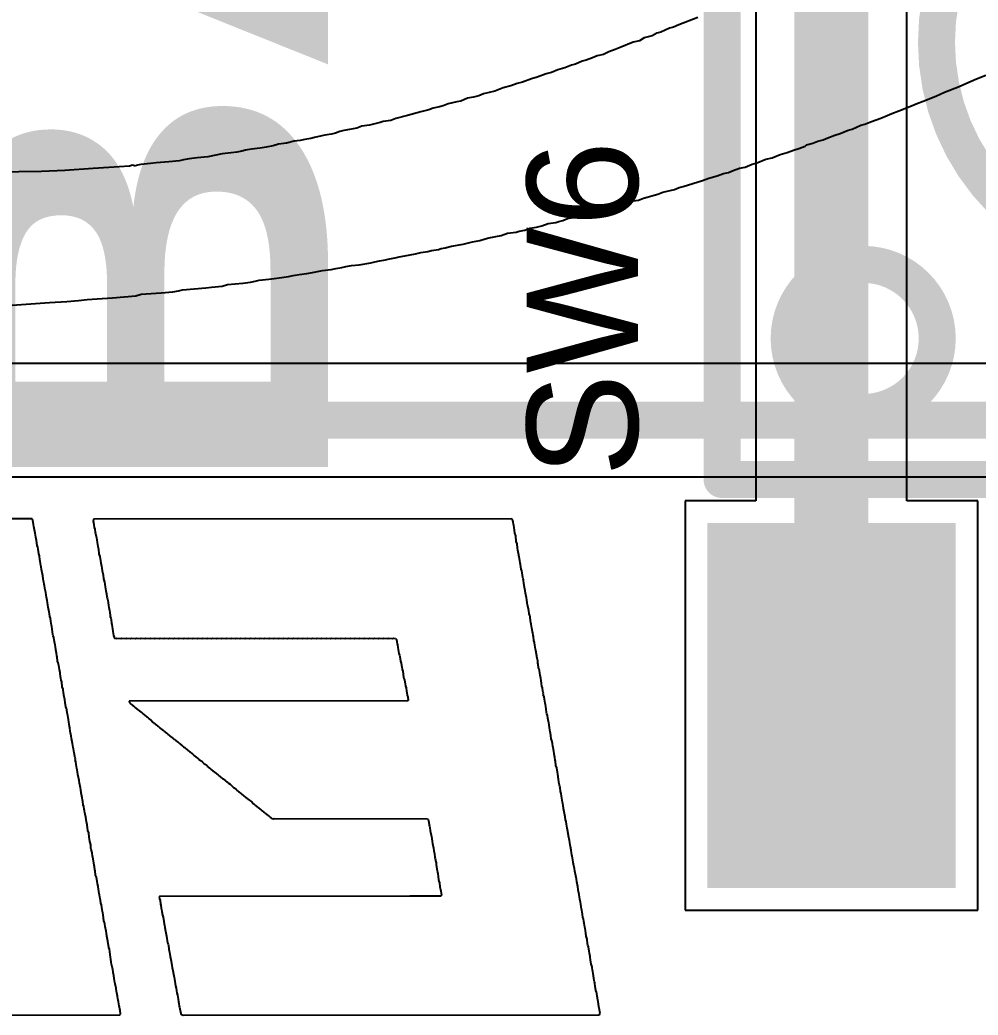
# Model space of a CAD drawing. Header units: inches. Extents: x 0 to 5359, y 0 to 5098.
# Drawn here: x 74.08 to 80.66, y 15.63 to 22.46 of the extents above; entities that cross this region are included whole.
import ezdxf

# ---------------------------------------------------------------- set-up
doc = ezdxf.new("R2010")
doc.units = ezdxf.units.IN
for name, color, linetype in [('Bottom Layer', 5, 'Continuous'), ('Bottom Overlay', 54, 'Continuous'), ('Top Layer', 1, 'Continuous'), ('Top Overlay', 2, 'Continuous'), ('Top Paste', 8, 'Continuous'), ('Top Solder', 216, 'Continuous')]:
    doc.layers.add(name, color=color, linetype=linetype)
doc.styles.add('Arial', font='', dxfattribs={"height": 0.2})
doc.styles.add('Arial Black_Bold', font='', dxfattribs={"height": 0.2})
doc.styles.get('Arial').set_extended_font_data('Arial')
doc.styles.get('Arial Black_Bold').set_extended_font_data('Arial Black', bold=True)

# ---------------------------------------------------------------- blocks, each defined once
blk = doc.blocks.new('TS_1002S_12026C_56')
at = {"layer": 'Top Layer'}
blk.add_hatch(color=1, dxfattribs=at).paths.add_polyline_path([(3.3999, -1.5001), (5.6999, -1.5001), (5.6999, -3.0001), (3.3999, -3.0001)])
at = {"layer": 'Top Paste'}
blk.add_hatch(color=8, dxfattribs=at).paths.add_polyline_path([(3.3999, -1.5001), (5.6999, -1.5001), (5.6999, -3.0001), (3.3999, -3.0001)])
at = {"layer": 'Top Solder'}
blk.add_hatch(color=216, dxfattribs=at).paths.add_polyline_path([(3.2983, -1.3985), (5.8015, -1.3985), (5.8015, -3.1017), (3.2983, -3.1017)])
at = {"layer": 'Top Overlay'}
for points in [[(3, -3.0001, 0.254, 0.254, 0), (3, 2.9999, 0.254, 0.254, 0)], [(3, -3.0001, 0.254, 0.254, 0), (-3, -3.0001, 0.254, 0.254, 0)]]:
    blk.add_lwpolyline(points, format="xyseb", dxfattribs=at)
for points in [[(1.5293, -0.0001, 0.254, 0.254, 1), (-1.5293, -0.0001, 0.254, 0.254, 1)], [(2.54, -2.0321, 0.254, 0.254, 1), (1.524, -2.0321, 0.254, 0.254, 1)], [(1.4605, -2.0321, 0.127, 0.127, 1), (1.5875, -2.0321, 0.127, 0.127, 1)], [(2.4765, -2.0321, 0.127, 0.127, 1), (2.6035, -2.0321, 0.127, 0.127, 1)], [(2.9365, -3.0001, 0.127, 0.127, 1), (3.0635, -3.0001, 0.127, 0.127, 1)], [(2.9365, -3.0001, 0.127, 0.127, 1), (3.0635, -3.0001, 0.127, 0.127, 1)]]:
    blk.add_lwpolyline(points, format="xyseb", close=True, dxfattribs=at)

msp = doc.modelspace()

# ---------------------------------------------------------------- linework, layer by layer
at = {"layer": 'Bottom Layer'}
for p, q in [((85.8803, 20.0989), (44.9174, 20.0989)), ((44.8818, 19.3219), (85.8678, 19.3219))]:
    msp.add_line(p, q, dxfattribs=at)
msp.add_lwpolyline([(44.8818, 19.7104, 0.254, 0.254, 0), (86.2628, 19.7104, 0.254, 0.254, 0)], format="xyseb", dxfattribs=at)
at = {"layer": 'Bottom Overlay'}
for p, q in [((78.7328, 22.4721), (78.6029, 22.4221)), ((78.5396, 22.3988), (78.4796, 22.3721)), ((78.5662, 22.4054), (78.5396, 22.3988)), ((78.6029, 22.4221), (78.5662, 22.4054)), ((78.3663, 22.3321), (78.333, 22.3121)), ((78.4196, 22.3454), (78.3663, 22.3321)), ((78.4529, 22.3654), (78.4196, 22.3454)), ((78.4796, 22.3721), (78.4529, 22.3654)), ((78.1997, 22.2655), (78.1664, 22.2522)), ((78.2897, 22.3021), (78.1997, 22.2655)), ((78.333, 22.3121), (78.2897, 22.3021)), ((78.0098, 22.1955), (77.9665, 22.1789)), ((78.0431, 22.2088), (78.0098, 22.1955)), ((78.0864, 22.2188), (78.0431, 22.2088)), ((78.1231, 22.2355), (78.0864, 22.2188)), ((78.1664, 22.2522), (78.1231, 22.2355)), ((77.8199, 22.1255), (77.7732, 22.1122)), ((77.8665, 22.1455), (77.8199, 22.1255)), ((77.8932, 22.1522), (77.8665, 22.1455)), ((77.9398, 22.1722), (77.8932, 22.1522)), ((77.9665, 22.1789), (77.9398, 22.1722)), ((77.5933, 22.0522), (77.53, 22.0289)), ((77.63, 22.0622), (77.5933, 22.0522)), ((77.6933, 22.0856), (77.63, 22.0622)), ((77.7299, 22.0956), (77.6933, 22.0856)), ((77.7732, 22.1122), (77.7299, 22.0956)), ((80.5719, 22.0189), (80.6452, 22.0522)), ((80.6452, 22.0522), (80.7086, 22.0756)), ((77.3968, 21.9889), (77.3401, 21.9656)), ((77.4501, 22.0023), (77.3968, 21.9889)), ((77.4934, 22.0189), (77.4501, 22.0023)), ((77.53, 22.0289), (77.4934, 22.0189)), ((80.4254, 21.959), (80.5253, 21.9989)), ((80.5253, 21.9989), (80.5719, 22.0189)), ((77.1535, 21.919), (77.1069, 21.899)), ((77.1935, 21.9256), (77.1535, 21.919)), ((77.2302, 21.9356), (77.1935, 21.9256)), ((77.2635, 21.949), (77.2302, 21.9356)), ((77.3401, 21.9656), (77.2635, 21.949)), ((80.2788, 21.899), (80.3654, 21.9323)), ((80.3654, 21.9323), (80.4254, 21.959)), ((76.917, 21.849), (76.887, 21.839)), ((76.9603, 21.859), (76.917, 21.849)), ((76.9869, 21.8657), (76.9603, 21.859)), ((77.0203, 21.879), (76.9869, 21.8657)), ((77.0802, 21.8923), (77.0203, 21.879)), ((77.1069, 21.899), (77.0802, 21.8923)), ((80.1122, 21.8324), (80.1988, 21.8657)), ((80.1988, 21.8657), (80.2321, 21.879)), ((80.2321, 21.879), (80.2788, 21.899)), ((76.6604, 21.779), (76.6271, 21.7657)), ((76.7404, 21.799), (76.6604, 21.779)), ((76.8337, 21.8257), (76.7404, 21.799)), ((76.887, 21.839), (76.8337, 21.8257)), ((79.9256, 21.7591), (79.9889, 21.7824)), ((79.9889, 21.7824), (80.0322, 21.799)), ((80.0322, 21.799), (80.0655, 21.8124)), ((80.0655, 21.8124), (80.1122, 21.8324)), ((76.3939, 21.7124), (76.3439, 21.7024)), ((76.4272, 21.7257), (76.3939, 21.7124)), ((76.4805, 21.7324), (76.4272, 21.7257)), ((76.5072, 21.7391), (76.4805, 21.7324)), ((76.5272, 21.7457), (76.5072, 21.7391)), ((76.5538, 21.7524), (76.5272, 21.7457)), ((76.5738, 21.7591), (76.5538, 21.7524)), ((76.6271, 21.7657), (76.5738, 21.7591)), ((79.7923, 21.7057), (79.8523, 21.7324)), ((79.8523, 21.7324), (79.8789, 21.7391)), ((79.8789, 21.7391), (79.9256, 21.7591)), ((76.0774, 21.6424), (76.0374, 21.6358)), ((76.104, 21.6491), (76.0774, 21.6424)), ((76.154, 21.6591), (76.104, 21.6491)), ((76.174, 21.6658), (76.154, 21.6591)), ((76.2206, 21.6724), (76.174, 21.6658)), ((76.2473, 21.6791), (76.2206, 21.6724)), ((76.2773, 21.6891), (76.2473, 21.6791)), ((76.3039, 21.6957), (76.2773, 21.6891)), ((76.3439, 21.7024), (76.3039, 21.6957)), ((79.5924, 21.6324), (79.6257, 21.6458)), ((79.6257, 21.6458), (79.6724, 21.6658)), ((79.6724, 21.6658), (79.709, 21.6758)), ((79.709, 21.6758), (79.7657, 21.6991)), ((79.7657, 21.6991), (79.7923, 21.7057)), ((75.7309, 21.5758), (75.6709, 21.5691)), ((75.7708, 21.5825), (75.7309, 21.5758)), ((75.8208, 21.5925), (75.7708, 21.5825)), ((75.8575, 21.6025), (75.8208, 21.5925)), ((75.9108, 21.6091), (75.8575, 21.6025)), ((75.9641, 21.6224), (75.9108, 21.6091)), ((76.0041, 21.6291), (75.9641, 21.6224)), ((76.0374, 21.6358), (76.0041, 21.6291)), ((79.4258, 21.5725), (79.4691, 21.5891)), ((79.4691, 21.5891), (79.4791, 21.5991)), ((79.4791, 21.5991), (79.5224, 21.6091)), ((79.5224, 21.6091), (79.5558, 21.6224)), ((79.5558, 21.6224), (79.5924, 21.6324)), ((75.2977, 21.5092), (75.2444, 21.5025)), ((75.371, 21.5158), (75.2977, 21.5092)), ((75.471, 21.5358), (75.371, 21.5158)), ((75.531, 21.5425), (75.471, 21.5358)), ((75.5709, 21.5491), (75.531, 21.5425)), ((75.6043, 21.5558), (75.5709, 21.5491)), ((75.6309, 21.5625), (75.6043, 21.5558)), ((75.6709, 21.5691), (75.6309, 21.5625)), ((79.1993, 21.4992), (79.2426, 21.5092)), ((79.2426, 21.5092), (79.2992, 21.5325)), ((79.2992, 21.5325), (79.3459, 21.5458)), ((79.3459, 21.5458), (79.3892, 21.5625)), ((79.3892, 21.5625), (79.4258, 21.5725)), ((74.6913, 21.4425), (74.5847, 21.4359)), ((74.8346, 21.4525), (74.6913, 21.4425)), ((74.8546, 21.4592), (74.8346, 21.4525)), ((74.8746, 21.4525), (74.8546, 21.4592)), ((74.8779, 21.4559), (74.8746, 21.4525)), ((74.9112, 21.4625), (74.8779, 21.4559)), ((74.9779, 21.4692), (74.9112, 21.4625)), ((75.0179, 21.4758), (74.9779, 21.4692)), ((75.1045, 21.4825), (75.0179, 21.4758)), ((75.1778, 21.4892), (75.1045, 21.4825)), ((75.2044, 21.4958), (75.1778, 21.4892)), ((75.2444, 21.5025), (75.2044, 21.4958)), ((78.976, 21.4225), (79.0193, 21.4392)), ((79.0193, 21.4392), (79.0593, 21.4459)), ((79.0593, 21.4459), (79.106, 21.4659)), ((79.106, 21.4659), (79.1326, 21.4725)), ((79.1326, 21.4725), (79.1993, 21.4992)), ((74.2316, 21.4159), (73.7718, 21.4092)), ((74.3915, 21.4225), (74.2316, 21.4159)), ((74.5847, 21.4359), (74.3915, 21.4225)), ((78.8094, 21.3692), (78.8661, 21.3859)), ((78.8661, 21.3859), (78.9094, 21.4026)), ((78.9094, 21.4026), (78.9427, 21.4092)), ((78.9427, 21.4092), (78.976, 21.4225)), ((78.5729, 21.2926), (78.6062, 21.3059)), ((78.6062, 21.3059), (78.6328, 21.3126)), ((78.6328, 21.3126), (78.7661, 21.3526)), ((78.7661, 21.3526), (78.8094, 21.3692)), ((78.3596, 21.2326), (78.3863, 21.2393)), ((78.3863, 21.2393), (78.4329, 21.2526)), ((78.4329, 21.2526), (78.4596, 21.2593)), ((78.4596, 21.2593), (78.4929, 21.2726)), ((78.4929, 21.2726), (78.5729, 21.2926)), ((78.1231, 21.1627), (78.1531, 21.1727)), ((78.1531, 21.1727), (78.1797, 21.1793)), ((78.1797, 21.1793), (78.2264, 21.1926)), ((78.2264, 21.1926), (78.273, 21.2126)), ((78.273, 21.2126), (78.3263, 21.2193)), ((78.3263, 21.2193), (78.3596, 21.2326)), ((77.8399, 21.0927), (77.9232, 21.1094)), ((77.9232, 21.1094), (77.9532, 21.1193)), ((77.9532, 21.1193), (77.9798, 21.126)), ((77.9798, 21.126), (78.0198, 21.1327)), ((78.0198, 21.1327), (78.0664, 21.1527)), ((78.0664, 21.1527), (78.1231, 21.1627)), ((77.58, 21.0261), (77.6266, 21.0327)), ((77.6266, 21.0327), (77.6633, 21.0427)), ((77.6633, 21.0427), (77.7066, 21.0594)), ((77.7066, 21.0594), (77.7599, 21.066)), ((77.7599, 21.066), (77.7799, 21.0727)), ((77.7799, 21.0727), (77.8066, 21.0794)), ((77.8066, 21.0794), (77.8399, 21.0927)), ((77.3001, 20.9594), (77.3834, 20.9761)), ((77.3834, 20.9761), (77.4267, 20.9927)), ((77.4267, 20.9927), (77.4867, 20.9994)), ((77.4867, 20.9994), (77.5067, 21.0061)), ((77.5067, 21.0061), (77.5467, 21.0127)), ((77.5467, 21.0127), (77.58, 21.0261)), ((76.9736, 20.8861), (77.0003, 20.8928)), ((77.0003, 20.8928), (77.0436, 20.9028)), ((77.0436, 20.9028), (77.1235, 20.9161)), ((77.1235, 20.9161), (77.1502, 20.9228)), ((77.1502, 20.9228), (77.1869, 20.9328)), ((77.1869, 20.9328), (77.2368, 20.9428)), ((77.2368, 20.9428), (77.2735, 20.9528)), ((77.2735, 20.9528), (77.3001, 20.9594)), ((76.6571, 20.8228), (76.6838, 20.8295)), ((76.6838, 20.8295), (76.7237, 20.8361)), ((76.7237, 20.8361), (76.797, 20.8495)), ((76.797, 20.8495), (76.8337, 20.8595)), ((76.8337, 20.8595), (76.8803, 20.8661)), ((76.8803, 20.8661), (76.907, 20.8728)), ((76.907, 20.8728), (76.9536, 20.8795)), ((76.9536, 20.8795), (76.9736, 20.8861)), ((76.2506, 20.7495), (76.2906, 20.7562)), ((76.2906, 20.7562), (76.3173, 20.7628)), ((76.3173, 20.7628), (76.3572, 20.7695)), ((76.3572, 20.7695), (76.4105, 20.7762)), ((76.4105, 20.7762), (76.4905, 20.7895)), ((76.4905, 20.7895), (76.5172, 20.7962)), ((76.5172, 20.7962), (76.5505, 20.8028)), ((76.5505, 20.8028), (76.5905, 20.8095)), ((76.5905, 20.8095), (76.6171, 20.8162)), ((76.6171, 20.8162), (76.6571, 20.8228)), ((75.8441, 20.6829), (75.9241, 20.6962)), ((75.9241, 20.6962), (75.9574, 20.7029)), ((75.9574, 20.7029), (75.9974, 20.7095)), ((75.9974, 20.7095), (76.0507, 20.7162)), ((76.0507, 20.7162), (76.0907, 20.7229)), ((76.0907, 20.7229), (76.1573, 20.7362)), ((76.1573, 20.7362), (76.2173, 20.7429)), ((76.2173, 20.7429), (76.2506, 20.7495)), ((75.3577, 20.6162), (75.3977, 20.6229)), ((75.3977, 20.6229), (75.471, 20.6296)), ((75.471, 20.6296), (75.5076, 20.6396)), ((75.5076, 20.6396), (75.6109, 20.6496)), ((75.6109, 20.6496), (75.6642, 20.6562)), ((75.6642, 20.6562), (75.6975, 20.6629)), ((75.6975, 20.6629), (75.7242, 20.6696)), ((75.7242, 20.6696), (75.7908, 20.6762)), ((75.7908, 20.6762), (75.8441, 20.6829)), ((74.718, 20.5496), (74.8779, 20.5629)), ((74.8779, 20.5629), (74.9146, 20.5729)), ((74.9146, 20.5729), (75.0512, 20.5829)), ((75.0512, 20.5829), (75.1311, 20.5896)), ((75.1311, 20.5896), (75.1711, 20.5963)), ((75.1711, 20.5963), (75.1978, 20.6029)), ((75.1978, 20.6029), (75.3577, 20.6162)), ((73.9983, 20.4963), (74.2849, 20.5163)), ((74.2849, 20.5163), (74.4048, 20.523)), ((74.4048, 20.523), (74.4848, 20.5296)), ((74.4848, 20.5296), (74.5447, 20.5363)), ((74.5447, 20.5363), (74.6114, 20.5429)), ((74.6114, 20.5429), (74.718, 20.5496)), ((74.1663, 19.0318), (73.2397, 19.0329)), ((74.1719, 19.0239), (74.1663, 19.0318)), ((74.1765, 18.9944), (74.1719, 19.0239)), ((74.1787, 18.9808), (74.1765, 18.9944)), ((74.1833, 18.9581), (74.1787, 18.9808)), ((74.5871, 19.0307), (74.5859, 19.0137)), ((74.5859, 19.0137), (74.5882, 19.0069)), ((77.4565, 19.0329), (74.5871, 19.0307)), ((74.5882, 19.0069), (74.5905, 18.991)), ((74.5905, 18.991), (74.5927, 18.9728)), ((77.4599, 19.0295), (77.4565, 19.0329)), ((77.4633, 19.0216), (77.4599, 19.0295)), ((77.4656, 19.0103), (77.4633, 19.0216)), ((77.4679, 18.9966), (77.4656, 19.0103)), ((77.4701, 18.9876), (77.4679, 18.9966)), ((77.4724, 18.974), (77.4701, 18.9876)), ((74.1867, 18.9343), (74.1833, 18.9581)), ((74.1912, 18.9071), (74.1867, 18.9343)), ((74.5927, 18.9728), (74.5973, 18.9615)), ((74.5973, 18.9615), (74.5995, 18.9388)), ((74.5995, 18.9388), (74.6018, 18.932)), ((74.6018, 18.932), (74.6052, 18.9105)), ((77.4747, 18.9558), (77.4724, 18.974)), ((77.4781, 18.9343), (77.4747, 18.9558)), ((77.4837, 18.915), (77.4781, 18.9343)), ((77.4871, 18.8776), (77.4837, 18.915)), ((74.1946, 18.8946), (74.1912, 18.9071)), ((74.1969, 18.8832), (74.1946, 18.8946)), ((74.2003, 18.8503), (74.1969, 18.8832)), ((74.2048, 18.839), (74.2003, 18.8503)), ((74.6052, 18.9105), (74.6075, 18.9014)), ((74.6075, 18.9014), (74.6097, 18.8878)), ((74.6097, 18.8878), (74.612, 18.8696)), ((74.612, 18.8696), (74.6165, 18.8424)), ((77.4939, 18.8617), (77.4871, 18.8776)), ((77.4973, 18.8311), (77.4939, 18.8617)), ((74.2071, 18.8254), (74.2048, 18.839)), ((74.2116, 18.7936), (74.2071, 18.8254)), ((74.2139, 18.7846), (74.2116, 18.7936)), ((74.2162, 18.7778), (74.2139, 18.7846)), ((74.2184, 18.7505), (74.2162, 18.7778)), ((74.6165, 18.8424), (74.6211, 18.8243)), ((74.6211, 18.8243), (74.6245, 18.7936)), ((74.6245, 18.7936), (74.6267, 18.7846)), ((74.6267, 18.7846), (74.6313, 18.7732)), ((77.4996, 18.8175), (77.4973, 18.8311)), ((77.5041, 18.7948), (77.4996, 18.8175)), ((77.5075, 18.7687), (77.5041, 18.7948)), ((74.2207, 18.7415), (74.2184, 18.7505)), ((74.223, 18.7256), (74.2207, 18.7415)), ((74.2264, 18.7131), (74.223, 18.7256)), ((74.2287, 18.704), (74.2264, 18.7131)), ((74.6313, 18.7732), (74.6347, 18.7449)), ((74.6347, 18.7449), (74.637, 18.7313)), ((74.637, 18.7313), (74.6415, 18.7086)), ((74.6415, 18.7086), (74.6438, 18.695)), ((77.5098, 18.7596), (77.5075, 18.7687)), ((77.5121, 18.7437), (77.5098, 18.7596)), ((77.5155, 18.7313), (77.5121, 18.7437)), ((77.5178, 18.7199), (77.5155, 18.7313)), ((77.5212, 18.687), (77.5178, 18.7199)), ((74.2309, 18.6859), (74.2287, 18.704)), ((74.2332, 18.6745), (74.2309, 18.6859)), ((74.2355, 18.6655), (74.2332, 18.6745)), ((74.2377, 18.6541), (74.2355, 18.6655)), ((74.24, 18.6405), (74.2377, 18.6541)), ((74.2423, 18.6201), (74.24, 18.6405)), ((74.6438, 18.695), (74.646, 18.6768)), ((74.646, 18.6768), (74.6483, 18.6677)), ((74.6483, 18.6677), (74.6517, 18.6575)), ((74.6517, 18.6575), (74.654, 18.6485)), ((74.654, 18.6485), (74.6562, 18.6212)), ((77.5257, 18.6757), (77.5212, 18.687)), ((77.528, 18.6621), (77.5257, 18.6757)), ((77.5325, 18.6303), (77.528, 18.6621)), ((74.2445, 18.6065), (74.2423, 18.6201)), ((74.2468, 18.5974), (74.2445, 18.6065)), ((74.2491, 18.5838), (74.2468, 18.5974)), ((74.2513, 18.5725), (74.2491, 18.5838)), ((74.2547, 18.5464), (74.2513, 18.5725)), ((74.6562, 18.6212), (74.6585, 18.6144)), ((74.6585, 18.6144), (74.6619, 18.5974)), ((74.6619, 18.5974), (74.6642, 18.5838)), ((74.6642, 18.5838), (74.6664, 18.5657)), ((77.5348, 18.6212), (77.5325, 18.6303)), ((77.537, 18.6144), (77.5348, 18.6212)), ((77.5393, 18.5872), (77.537, 18.6144)), ((77.5416, 18.5781), (77.5393, 18.5872)), ((77.5438, 18.5623), (77.5416, 18.5781)), ((74.2581, 18.5362), (74.2547, 18.5464)), ((74.2604, 18.5271), (74.2581, 18.5362)), ((74.2627, 18.509), (74.2604, 18.5271)), ((74.2649, 18.4953), (74.2627, 18.509)), ((74.6664, 18.5657), (74.671, 18.5384)), ((74.671, 18.5384), (74.6733, 18.5294)), ((74.6733, 18.5294), (74.6755, 18.518)), ((74.6755, 18.518), (74.6789, 18.4965)), ((77.5472, 18.5498), (77.5438, 18.5623)), ((77.5495, 18.5407), (77.5472, 18.5498)), ((77.5518, 18.5226), (77.5495, 18.5407)), ((77.5541, 18.5112), (77.5518, 18.5226)), ((77.5563, 18.5022), (77.5541, 18.5112)), ((77.5586, 18.4908), (77.5563, 18.5022)), ((74.2695, 18.4727), (74.2649, 18.4953)), ((74.2718, 18.4591), (74.2695, 18.4727)), ((74.274, 18.4409), (74.2718, 18.4591)), ((74.2763, 18.4273), (74.274, 18.4409)), ((74.6789, 18.4965), (74.6812, 18.4897)), ((74.6812, 18.4897), (74.6846, 18.4727)), ((74.6846, 18.4727), (74.6869, 18.4591)), ((74.6869, 18.4591), (74.6891, 18.4386)), ((74.6891, 18.4386), (74.6914, 18.425)), ((77.5609, 18.4772), (77.5586, 18.4908)), ((77.5631, 18.4568), (77.5609, 18.4772)), ((77.5654, 18.4432), (77.5631, 18.4568)), ((77.5677, 18.4341), (77.5654, 18.4432)), ((77.5711, 18.4126), (77.5677, 18.4341)), ((74.2808, 18.4046), (74.2763, 18.4273)), ((74.2831, 18.3955), (74.2808, 18.4046)), ((74.2854, 18.3819), (74.2831, 18.3955)), ((74.2876, 18.3615), (74.2854, 18.3819)), ((74.6914, 18.425), (74.6937, 18.416)), ((74.6937, 18.416), (74.6959, 18.4046)), ((74.6959, 18.4046), (74.6982, 18.391)), ((74.6982, 18.391), (74.7005, 18.3706)), ((74.7005, 18.3706), (74.7027, 18.3615)), ((77.5733, 18.4035), (77.5711, 18.4126)), ((77.5756, 18.3808), (77.5733, 18.4035)), ((77.5801, 18.3695), (77.5756, 18.3808)), ((77.5824, 18.3604), (77.5801, 18.3695)), ((74.2922, 18.3502), (74.2876, 18.3615)), ((74.2944, 18.3298), (74.2922, 18.3502)), ((74.299, 18.3025), (74.2944, 18.3298)), ((74.3012, 18.2935), (74.299, 18.3025)), ((74.7027, 18.3615), (74.7061, 18.3513)), ((74.7061, 18.3513), (74.7084, 18.3422)), ((74.7084, 18.3422), (74.7107, 18.315)), ((74.7107, 18.315), (74.7129, 18.3082)), ((74.7129, 18.3082), (74.7164, 18.2912)), ((77.5858, 18.3298), (77.5824, 18.3604)), ((77.5881, 18.3207), (77.5858, 18.3298)), ((77.5903, 18.3093), (77.5881, 18.3207)), ((77.5937, 18.2833), (77.5903, 18.3093)), ((74.3092, 18.2402), (74.3012, 18.2935)), ((74.3114, 18.2311), (74.3092, 18.2402)), ((74.3149, 18.2186), (74.3114, 18.2311)), ((74.7164, 18.2912), (74.7186, 18.2776)), ((74.7186, 18.2776), (74.7209, 18.2594)), ((74.7209, 18.2594), (74.7254, 18.2322)), ((74.7254, 18.2322), (74.73, 18.2209)), ((77.596, 18.2742), (77.5937, 18.2833)), ((77.5983, 18.2583), (77.596, 18.2742)), ((77.6006, 18.2515), (77.5983, 18.2583)), ((77.6028, 18.2334), (77.6006, 18.2515)), ((77.6051, 18.2265), (77.6028, 18.2334)), ((74.3194, 18.1891), (74.3149, 18.2186)), ((74.3217, 18.1778), (74.3194, 18.1891)), ((74.3239, 18.1687), (74.3217, 18.1778)), ((74.3262, 18.1551), (74.3239, 18.1687)), ((74.73, 18.2209), (74.7345, 18.2141)), ((74.7345, 18.2141), (74.7413, 18.2118)), ((74.7413, 18.2118), (74.7481, 18.2141)), ((74.7481, 18.2141), (74.7753, 18.2118)), ((74.7753, 18.2118), (74.7821, 18.2141)), ((74.7821, 18.2141), (74.8093, 18.2118)), ((74.8093, 18.2118), (74.8162, 18.2141)), ((74.8162, 18.2141), (74.8411, 18.2118)), ((74.8411, 18.2118), (74.8479, 18.2141)), ((74.8479, 18.2141), (74.8751, 18.2118)), ((74.8751, 18.2118), (74.8819, 18.2141)), ((74.8819, 18.2141), (74.9069, 18.2118)), ((74.9069, 18.2118), (74.9137, 18.2141)), ((74.9137, 18.2141), (74.9386, 18.2118)), ((74.9386, 18.2118), (74.9455, 18.2141)), ((74.9455, 18.2141), (74.9727, 18.2118)), ((74.9727, 18.2118), (74.9795, 18.2141)), ((74.9795, 18.2141), (75.0044, 18.2118)), ((75.0044, 18.2118), (75.0112, 18.2141)), ((75.0112, 18.2141), (75.0385, 18.2118)), ((75.0385, 18.2118), (75.0453, 18.2141)), ((75.0453, 18.2141), (75.0702, 18.2118)), ((75.0702, 18.2118), (75.077, 18.2141)), ((75.077, 18.2141), (75.102, 18.2118)), ((75.102, 18.2118), (75.1088, 18.2141)), ((75.1088, 18.2141), (75.136, 18.2118)), ((75.136, 18.2118), (75.1428, 18.2141)), ((75.1428, 18.2141), (75.1677, 18.2118)), ((75.1677, 18.2118), (75.1746, 18.2141)), ((75.1746, 18.2141), (75.2018, 18.2118)), ((75.2018, 18.2118), (75.2086, 18.2141)), ((75.2086, 18.2141), (75.2335, 18.2118)), ((75.2335, 18.2118), (75.2403, 18.2141)), ((75.2403, 18.2141), (75.2653, 18.2118)), ((75.2653, 18.2118), (75.2721, 18.2141)), ((75.2721, 18.2141), (75.2993, 18.2118)), ((75.2993, 18.2118), (75.3061, 18.2141)), ((75.3061, 18.2141), (75.3311, 18.2118)), ((75.3311, 18.2118), (75.3379, 18.2141)), ((75.3379, 18.2141), (75.3651, 18.2118)), ((75.3651, 18.2118), (75.3719, 18.2141)), ((75.3719, 18.2141), (75.3969, 18.2118)), ((75.3969, 18.2118), (75.4037, 18.2141)), ((75.4037, 18.2141), (75.4286, 18.2118)), ((75.4286, 18.2118), (75.4354, 18.2141)), ((75.4354, 18.2141), (75.4626, 18.2118)), ((75.4626, 18.2118), (75.4694, 18.2141)), ((75.4694, 18.2141), (75.4944, 18.2118)), ((75.4944, 18.2118), (75.5012, 18.2141)), ((75.5012, 18.2141), (75.5284, 18.2118)), ((75.5284, 18.2118), (75.5352, 18.2141)), ((75.5352, 18.2141), (75.5602, 18.2118)), ((75.5602, 18.2118), (75.567, 18.2141)), ((75.567, 18.2141), (75.5919, 18.2118)), ((75.5919, 18.2118), (75.5987, 18.2141)), ((75.5987, 18.2141), (75.626, 18.2118)), ((75.626, 18.2118), (75.6328, 18.2141)), ((75.6328, 18.2141), (75.6577, 18.2118)), ((75.6577, 18.2118), (75.6645, 18.2141)), ((75.6645, 18.2141), (75.6917, 18.2118)), ((75.6917, 18.2118), (75.6985, 18.2141)), ((75.6985, 18.2141), (75.7235, 18.2118)), ((75.7235, 18.2118), (75.7303, 18.2141)), ((75.7303, 18.2141), (75.7553, 18.2118)), ((75.7553, 18.2118), (75.7621, 18.2141)), ((75.7621, 18.2141), (75.7893, 18.2118)), ((75.7893, 18.2118), (75.7961, 18.2141)), ((75.7961, 18.2141), (75.821, 18.2118)), ((75.821, 18.2118), (75.8278, 18.2141)), ((75.8278, 18.2141), (75.8551, 18.2118)), ((75.8551, 18.2118), (75.8619, 18.2141)), ((75.8619, 18.2141), (75.8868, 18.2118)), ((75.8868, 18.2118), (75.8936, 18.2141)), ((75.8936, 18.2141), (75.9186, 18.2118)), ((75.9186, 18.2118), (75.9254, 18.2141)), ((75.9254, 18.2141), (75.9526, 18.2118)), ((75.9526, 18.2118), (75.9594, 18.2141)), ((75.9594, 18.2141), (75.9844, 18.2118)), ((75.9844, 18.2118), (75.9912, 18.2141)), ((75.9912, 18.2141), (76.0184, 18.2118)), ((76.0184, 18.2118), (76.0252, 18.2141)), ((76.0252, 18.2141), (76.0501, 18.2118)), ((76.0501, 18.2118), (76.0569, 18.2141)), ((76.0569, 18.2141), (76.0819, 18.2118)), ((76.0819, 18.2118), (76.0887, 18.2141)), ((76.0887, 18.2141), (76.1159, 18.2118)), ((76.1159, 18.2118), (76.1227, 18.2141)), ((76.1227, 18.2141), (76.1477, 18.2118)), ((76.1477, 18.2118), (76.1545, 18.2141)), ((76.1545, 18.2141), (76.1817, 18.2118)), ((76.1817, 18.2118), (76.1885, 18.2141)), ((76.1885, 18.2141), (76.2135, 18.2118)), ((76.2135, 18.2118), (76.2203, 18.2141)), ((76.2203, 18.2141), (76.2452, 18.2118)), ((76.2452, 18.2118), (76.252, 18.2141)), ((76.252, 18.2141), (76.2792, 18.2118)), ((76.2792, 18.2118), (76.286, 18.2141)), ((76.286, 18.2141), (76.311, 18.2118)), ((76.311, 18.2118), (76.3178, 18.2141)), ((76.3178, 18.2141), (76.345, 18.2118)), ((76.345, 18.2118), (76.3518, 18.2141)), ((76.3518, 18.2141), (76.3768, 18.2118)), ((76.3768, 18.2118), (76.3836, 18.2141)), ((76.3836, 18.2141), (76.4085, 18.2118)), ((76.4085, 18.2118), (76.4153, 18.2141)), ((76.4153, 18.2141), (76.4426, 18.2118)), ((76.4426, 18.2118), (76.4494, 18.2141)), ((76.4494, 18.2141), (76.4743, 18.2118)), ((76.4743, 18.2118), (76.4811, 18.2141)), ((76.4811, 18.2141), (76.5083, 18.2118)), ((76.5083, 18.2118), (76.5151, 18.2141)), ((76.5151, 18.2141), (76.5401, 18.2118)), ((76.5401, 18.2118), (76.5469, 18.2141)), ((76.5469, 18.2141), (76.5719, 18.2118)), ((76.5719, 18.2118), (76.5787, 18.2141)), ((76.5787, 18.2141), (76.6059, 18.2118)), ((76.6059, 18.2118), (76.6127, 18.2141)), ((76.6127, 18.2141), (76.6376, 18.2118)), ((76.6376, 18.2118), (76.6444, 18.2141)), ((76.6444, 18.2141), (76.6581, 18.2118)), ((76.6581, 18.2118), (76.666, 18.2039)), ((76.666, 18.2039), (76.6683, 18.188)), ((76.6683, 18.188), (76.6705, 18.1744)), ((76.6705, 18.1744), (76.6728, 18.1676)), ((76.6728, 18.1676), (76.6762, 18.1506)), ((77.6074, 18.1971), (77.6051, 18.2265)), ((77.613, 18.1846), (77.6074, 18.1971)), ((77.6153, 18.1664), (77.613, 18.1846)), ((77.6198, 18.1392), (77.6153, 18.1664)), ((74.3285, 18.1347), (74.3262, 18.1551)), ((74.333, 18.112), (74.3285, 18.1347)), ((74.3364, 18.0927), (74.333, 18.112)), ((74.3387, 18.0859), (74.3364, 18.0927)), ((76.6762, 18.1506), (76.683, 18.1097)), ((76.683, 18.1097), (76.6864, 18.0973)), ((76.6864, 18.0973), (76.6887, 18.0882)), ((77.6221, 18.1301), (77.6198, 18.1392)), ((77.63, 18.0768), (77.6221, 18.1301)), ((74.3409, 18.0564), (74.3387, 18.0859)), ((74.3455, 18.0451), (74.3409, 18.0564)), ((74.3489, 18.0258), (74.3455, 18.0451)), ((74.3534, 17.9986), (74.3489, 18.0258)), ((76.6887, 18.0882), (76.6943, 18.0553)), ((76.6943, 18.0553), (76.6977, 18.0428)), ((76.6977, 18.0428), (76.7, 18.0269)), ((76.7, 18.0269), (76.7023, 18.0179)), ((77.6346, 18.0587), (77.63, 18.0768)), ((77.6368, 18.0428), (77.6346, 18.0587)), ((77.6391, 18.036), (77.6368, 18.0428)), ((77.6414, 18.0111), (77.6391, 18.036)), ((74.358, 17.9759), (74.3534, 17.9986)), ((74.3614, 17.9498), (74.358, 17.9759)), ((76.7023, 18.0179), (76.7046, 17.9997)), ((76.7046, 17.9997), (76.7091, 17.9884)), ((76.7091, 17.9884), (76.7125, 17.9668)), ((76.7125, 17.9668), (76.7148, 17.9464)), ((77.6448, 18.0008), (77.6414, 18.0111)), ((77.6471, 17.9918), (77.6448, 18.0008)), ((77.6493, 17.9736), (77.6471, 17.9918)), ((77.6516, 17.96), (77.6493, 17.9736)), ((77.6561, 17.9373), (77.6516, 17.96)), ((74.3636, 17.9407), (74.3614, 17.9498)), ((74.3659, 17.9249), (74.3636, 17.9407)), ((74.3704, 17.9135), (74.3659, 17.9249)), ((74.3727, 17.8795), (74.3704, 17.9135)), ((76.7148, 17.9464), (76.717, 17.9373)), ((76.717, 17.9373), (76.7204, 17.9271)), ((76.7204, 17.9271), (76.7227, 17.9112)), ((76.7227, 17.9112), (76.725, 17.9022)), ((76.725, 17.9022), (76.7272, 17.884)), ((77.6584, 17.9237), (77.6561, 17.9373)), ((77.6607, 17.9033), (77.6584, 17.9237)), ((77.6641, 17.884), (77.6607, 17.9033)), ((74.3784, 17.8647), (74.3727, 17.8795)), ((74.3818, 17.8364), (74.3784, 17.8647)), ((74.384, 17.8273), (74.3818, 17.8364)), ((74.3863, 17.8114), (74.384, 17.8273)), ((76.7272, 17.884), (76.7318, 17.8727)), ((76.7318, 17.8727), (76.734, 17.85)), ((76.734, 17.85), (76.7363, 17.8409)), ((76.7363, 17.8409), (76.7397, 17.8216)), ((76.7397, 17.8216), (76.7431, 17.8114)), ((77.6686, 17.8727), (77.6641, 17.884)), ((77.6709, 17.85), (77.6686, 17.8727)), ((77.6731, 17.8409), (77.6709, 17.85)), ((77.6754, 17.8341), (77.6731, 17.8409)), ((77.6731, 17.8273), (77.6754, 17.8341)), ((77.6788, 17.8126), (77.6731, 17.8273)), ((74.3886, 17.8024), (74.3863, 17.8114)), ((74.3908, 17.7956), (74.3886, 17.8024)), ((74.3931, 17.7683), (74.3908, 17.7956)), ((74.3954, 17.7593), (74.3931, 17.7683)), ((74.3976, 17.7434), (74.3954, 17.7593)), ((74.832, 17.7808), (74.8309, 17.7751)), ((74.8309, 17.7751), (74.8354, 17.7706)), ((76.742, 17.7831), (74.832, 17.7808)), ((74.8354, 17.7706), (74.8377, 17.7661)), ((74.8377, 17.7661), (74.8513, 17.757)), ((74.8513, 17.757), (74.857, 17.7513)), ((74.857, 17.7513), (74.8615, 17.7491)), ((76.7454, 17.7865), (76.742, 17.7831)), ((76.7431, 17.8114), (76.7454, 17.7865)), ((77.6811, 17.7944), (77.6788, 17.8126)), ((77.6856, 17.7672), (77.6811, 17.7944)), ((77.6879, 17.7581), (77.6856, 17.7672)), ((77.6901, 17.7445), (77.6879, 17.7581)), ((74.401, 17.7309), (74.3976, 17.7434)), ((74.4033, 17.7218), (74.401, 17.7309)), ((74.4056, 17.7014), (74.4033, 17.7218)), ((74.4101, 17.6833), (74.4056, 17.7014)), ((74.4147, 17.6561), (74.4101, 17.6833)), ((74.8615, 17.7491), (74.8729, 17.7377)), ((74.8729, 17.7377), (74.8774, 17.7355)), ((74.8774, 17.7355), (74.8842, 17.7286)), ((74.8842, 17.7286), (74.8887, 17.7264)), ((74.8887, 17.7264), (74.8933, 17.7218)), ((74.8933, 17.7218), (74.8978, 17.7196)), ((74.8978, 17.7196), (74.9024, 17.715)), ((74.9024, 17.715), (74.9069, 17.7128)), ((74.9069, 17.7128), (74.9114, 17.7082)), ((74.9114, 17.7082), (74.916, 17.706)), ((74.916, 17.706), (74.9273, 17.6946)), ((74.9273, 17.6946), (74.9318, 17.6924)), ((74.9318, 17.6924), (74.9386, 17.6855)), ((74.9386, 17.6855), (74.9432, 17.6833)), ((74.9432, 17.6833), (74.95, 17.6765)), ((77.6924, 17.7264), (77.6901, 17.7445)), ((77.6958, 17.7048), (77.6924, 17.7264)), ((77.6981, 17.6958), (77.6958, 17.7048)), ((77.7015, 17.6833), (77.6981, 17.6958)), ((77.7038, 17.6651), (77.7015, 17.6833)), ((74.4169, 17.6379), (74.4147, 17.6561)), ((74.4192, 17.6243), (74.4169, 17.6379)), ((74.4226, 17.6073), (74.4192, 17.6243)), ((74.95, 17.6765), (74.9545, 17.6742)), ((74.9545, 17.6742), (74.9659, 17.6629)), ((74.9659, 17.6629), (74.9704, 17.6606)), ((74.9704, 17.6606), (74.9749, 17.6561)), ((74.9749, 17.6561), (74.9795, 17.6538)), ((74.9795, 17.6538), (74.9954, 17.6379)), ((74.9954, 17.6379), (74.9999, 17.6356)), ((74.9999, 17.6356), (75.0044, 17.6311)), ((75.0044, 17.6311), (75.009, 17.6288)), ((75.009, 17.6288), (75.0158, 17.622)), ((75.0158, 17.622), (75.0203, 17.6198)), ((75.0203, 17.6198), (75.0271, 17.613)), ((77.7083, 17.6424), (77.7038, 17.6651)), ((77.7106, 17.6334), (77.7083, 17.6424)), ((77.7128, 17.6198), (77.7106, 17.6334)), ((77.7151, 17.5994), (77.7128, 17.6198)), ((74.4249, 17.6005), (74.4226, 17.6073)), ((74.4271, 17.5733), (74.4249, 17.6005)), ((74.4294, 17.5642), (74.4271, 17.5733)), ((74.4328, 17.554), (74.4294, 17.5642)), ((74.4351, 17.5449), (74.4328, 17.554)), ((75.0271, 17.613), (75.0316, 17.6107)), ((75.0316, 17.6107), (75.043, 17.5994)), ((75.043, 17.5994), (75.0475, 17.5971)), ((75.0475, 17.5971), (75.0521, 17.5925)), ((75.0521, 17.5925), (75.0566, 17.5903)), ((75.0566, 17.5903), (75.0611, 17.5857)), ((75.0611, 17.5857), (75.0657, 17.5835)), ((75.0657, 17.5835), (75.0725, 17.5767)), ((75.0725, 17.5767), (75.077, 17.5744)), ((75.077, 17.5744), (75.0838, 17.5676)), ((75.0838, 17.5676), (75.0884, 17.5653)), ((75.0884, 17.5653), (75.0974, 17.5563)), ((75.0974, 17.5563), (75.102, 17.554)), ((75.102, 17.554), (75.111, 17.5449)), ((77.7174, 17.5857), (77.7151, 17.5994)), ((77.7208, 17.571), (77.7174, 17.5857)), ((77.723, 17.5619), (77.7208, 17.571)), ((77.7253, 17.546), (77.723, 17.5619)), ((77.7276, 17.5234), (77.7253, 17.546)), ((74.4373, 17.5268), (74.4351, 17.5449)), ((74.4396, 17.5132), (74.4373, 17.5268)), ((74.4441, 17.4905), (74.4396, 17.5132)), ((74.4475, 17.4644), (74.4441, 17.4905)), ((75.111, 17.5449), (75.1156, 17.5426)), ((75.1156, 17.5426), (75.1201, 17.5381)), ((75.1201, 17.5381), (75.1247, 17.5358)), ((75.1247, 17.5358), (75.1292, 17.5313)), ((75.1292, 17.5313), (75.1326, 17.5302)), ((75.1326, 17.5302), (75.1349, 17.5256)), ((75.1349, 17.5256), (75.1383, 17.5222)), ((75.1383, 17.5222), (75.1428, 17.52)), ((75.1428, 17.52), (75.1496, 17.5132)), ((75.1496, 17.5132), (75.1541, 17.5109)), ((75.1541, 17.5109), (75.1609, 17.5041)), ((75.1609, 17.5041), (75.1655, 17.5018)), ((75.1655, 17.5018), (75.178, 17.4916)), ((75.178, 17.4916), (75.1882, 17.4814)), ((75.1882, 17.4814), (75.1927, 17.4791)), ((75.1927, 17.4791), (75.2052, 17.4689)), ((77.7321, 17.512), (77.7276, 17.5234)), ((77.7355, 17.4905), (77.7321, 17.512)), ((77.7378, 17.4723), (77.7355, 17.4905)), ((74.4498, 17.4553), (74.4475, 17.4644)), ((74.4544, 17.4281), (74.4498, 17.4553)), ((74.4566, 17.419), (74.4544, 17.4281)), ((74.4589, 17.4031), (74.4566, 17.419)), ((75.2052, 17.4689), (75.2131, 17.4632)), ((75.2131, 17.4632), (75.2222, 17.4542)), ((75.2222, 17.4542), (75.2267, 17.4519)), ((75.2267, 17.4519), (75.2335, 17.4451)), ((75.2335, 17.4451), (75.2381, 17.4428)), ((75.2381, 17.4428), (75.2449, 17.436)), ((75.2449, 17.436), (75.2494, 17.4338)), ((75.2494, 17.4338), (75.2562, 17.427)), ((75.2562, 17.427), (75.2608, 17.4247)), ((75.2608, 17.4247), (75.2732, 17.4145)), ((75.2732, 17.4145), (75.2789, 17.4088)), ((77.7401, 17.461), (77.7378, 17.4723)), ((77.7423, 17.4519), (77.7401, 17.461)), ((77.7491, 17.4065), (77.7423, 17.4519)), ((74.4612, 17.3941), (74.4589, 17.4031)), ((74.4634, 17.3873), (74.4612, 17.3941)), ((74.4612, 17.3805), (74.4634, 17.3873)), ((74.4668, 17.3657), (74.4612, 17.3805)), ((74.4691, 17.3476), (74.4668, 17.3657)), ((74.4736, 17.3203), (74.4691, 17.3476)), ((75.2789, 17.4088), (75.2834, 17.4065)), ((75.2834, 17.4065), (75.288, 17.402)), ((75.288, 17.402), (75.2925, 17.3997)), ((75.2925, 17.3997), (75.2993, 17.3929)), ((75.2993, 17.3929), (75.3038, 17.3907)), ((75.3038, 17.3907), (75.3095, 17.385)), ((75.3095, 17.385), (75.3107, 17.3816)), ((75.3107, 17.3816), (75.3152, 17.3793)), ((75.3152, 17.3793), (75.3299, 17.3691)), ((75.3299, 17.3691), (75.3322, 17.3646)), ((75.3322, 17.3646), (75.3401, 17.3589)), ((75.3401, 17.3589), (75.3469, 17.3521)), ((75.3469, 17.3521), (75.3515, 17.3498)), ((75.3515, 17.3498), (75.364, 17.3396)), ((77.7514, 17.3952), (77.7491, 17.4065)), ((77.7548, 17.3759), (77.7514, 17.3952)), ((77.7571, 17.3691), (77.7548, 17.3759)), ((77.7593, 17.3396), (77.7571, 17.3691)), ((74.4759, 17.3113), (74.4736, 17.3203)), ((74.4782, 17.2977), (74.4759, 17.3113)), ((74.4804, 17.2795), (74.4782, 17.2977)), ((74.4838, 17.258), (74.4804, 17.2795)), ((75.364, 17.3396), (75.3674, 17.3362)), ((75.3674, 17.3362), (75.3719, 17.334)), ((75.3719, 17.334), (75.3787, 17.3271)), ((75.3787, 17.3271), (75.3832, 17.3249)), ((75.3832, 17.3249), (75.3923, 17.3158)), ((75.3923, 17.3158), (75.3969, 17.3135)), ((75.3969, 17.3135), (75.4037, 17.3067)), ((75.4037, 17.3067), (75.4082, 17.3045)), ((75.4082, 17.3045), (75.4127, 17.2999)), ((75.4127, 17.2999), (75.4173, 17.2977)), ((75.4173, 17.2977), (75.4218, 17.2931)), ((75.4218, 17.2931), (75.4263, 17.2909)), ((75.4263, 17.2909), (75.4331, 17.284)), ((75.4331, 17.284), (75.4377, 17.2818)), ((75.4377, 17.2818), (75.449, 17.2704)), ((77.765, 17.3249), (77.7593, 17.3396)), ((77.7695, 17.2954), (77.765, 17.3249)), ((77.7718, 17.2818), (77.7695, 17.2954)), ((77.7786, 17.2478), (77.7718, 17.2818)), ((74.4861, 17.2489), (74.4838, 17.258)), ((74.4895, 17.2364), (74.4861, 17.2489)), ((74.4918, 17.2183), (74.4895, 17.2364)), ((74.4941, 17.2069), (74.4918, 17.2183)), ((74.4963, 17.1979), (74.4941, 17.2069)), ((75.449, 17.2704), (75.4536, 17.2682)), ((75.4536, 17.2682), (75.4604, 17.2614)), ((75.4604, 17.2614), (75.4649, 17.2591)), ((75.4649, 17.2591), (75.4717, 17.2523)), ((75.4717, 17.2523), (75.4762, 17.25)), ((75.4762, 17.25), (75.4899, 17.2364)), ((75.4899, 17.2364), (75.4944, 17.2341)), ((75.4944, 17.2341), (75.5012, 17.2273)), ((75.5012, 17.2273), (75.5057, 17.2251)), ((75.5057, 17.2251), (75.5125, 17.2183)), ((75.5125, 17.2183), (75.5239, 17.2115)), ((75.5239, 17.2115), (75.5375, 17.1979)), ((77.7809, 17.2273), (77.7786, 17.2478)), ((77.7832, 17.2137), (77.7809, 17.2273)), ((77.7866, 17.1967), (77.7832, 17.2137)), ((74.4986, 17.1865), (74.4963, 17.1979)), ((74.5009, 17.1729), (74.4986, 17.1865)), ((74.5031, 17.1525), (74.5009, 17.1729)), ((74.5099, 17.1185), (74.5031, 17.1525)), ((75.5375, 17.1979), (75.542, 17.1956)), ((75.542, 17.1956), (75.5488, 17.1888)), ((75.5488, 17.1888), (75.5534, 17.1865)), ((75.5534, 17.1865), (75.5658, 17.1763)), ((75.5658, 17.1763), (75.5715, 17.1706)), ((75.5715, 17.1706), (75.5761, 17.1684)), ((75.5761, 17.1684), (75.5829, 17.1616)), ((75.5829, 17.1616), (75.5874, 17.1593)), ((75.5874, 17.1593), (75.5942, 17.1525)), ((75.5942, 17.1525), (75.5987, 17.1502)), ((75.5987, 17.1502), (75.6055, 17.1434)), ((75.6055, 17.1434), (75.6101, 17.1411)), ((75.6101, 17.1411), (75.6192, 17.1321)), ((77.7888, 17.1899), (77.7866, 17.1967)), ((77.7911, 17.1627), (77.7888, 17.1899)), ((77.7968, 17.1479), (77.7911, 17.1627)), ((77.799, 17.1298), (77.7968, 17.1479)), ((74.5122, 17.1049), (74.5099, 17.1185)), ((74.5145, 17.0935), (74.5122, 17.1049)), ((74.5167, 17.0708), (74.5145, 17.0935)), ((74.5213, 17.0595), (74.5167, 17.0708)), ((75.6192, 17.1321), (75.6237, 17.1298)), ((75.6237, 17.1298), (75.6305, 17.123)), ((75.6305, 17.123), (75.635, 17.1207)), ((75.635, 17.1207), (75.6396, 17.1162)), ((75.6396, 17.1162), (75.6441, 17.1139)), ((75.6441, 17.1139), (75.6486, 17.1094)), ((75.6486, 17.1094), (75.6532, 17.1071)), ((75.6532, 17.1071), (75.6566, 17.1037)), ((75.6566, 17.1037), (75.6588, 17.0992)), ((75.6588, 17.0992), (75.6725, 17.0901)), ((75.6725, 17.0901), (75.6827, 17.0799)), ((75.6827, 17.0799), (75.6872, 17.0776)), ((75.6872, 17.0776), (75.6963, 17.0686)), ((75.6963, 17.0686), (75.7008, 17.0663)), ((77.8058, 17.089), (77.799, 17.1298)), ((77.8081, 17.0799), (77.8058, 17.089)), ((77.8104, 17.0663), (77.8081, 17.0799)), ((74.5235, 17.0413), (74.5213, 17.0595)), ((74.5258, 17.03), (74.5235, 17.0413)), ((74.5281, 17.0164), (74.5258, 17.03)), ((74.5303, 17.0073), (74.5281, 17.0164)), ((74.5337, 16.9858), (74.5303, 17.0073)), ((75.7008, 17.0663), (75.7053, 17.0618)), ((75.7053, 17.0618), (75.7099, 17.0595)), ((75.7099, 17.0595), (75.7167, 17.0527)), ((75.7167, 17.0527), (75.7212, 17.0504)), ((75.7212, 17.0504), (75.728, 17.0436)), ((75.728, 17.0436), (75.7326, 17.0413)), ((75.7326, 17.0413), (75.7416, 17.0323)), ((75.7416, 17.0323), (75.7462, 17.03)), ((75.7462, 17.03), (75.753, 17.0232)), ((75.753, 17.0232), (75.7575, 17.0209)), ((75.7575, 17.0209), (75.7643, 17.0141)), ((75.7643, 17.0141), (75.7689, 17.0118)), ((75.7689, 17.0118), (75.7734, 17.0073)), ((75.7734, 17.0073), (75.7779, 17.005)), ((75.7779, 17.005), (75.7825, 17.0005)), ((75.7825, 17.0005), (75.787, 16.9982)), ((77.8126, 17.0459), (77.8104, 17.0663)), ((77.824, 16.9892), (77.8126, 17.0459)), ((74.5383, 16.954), (74.5337, 16.9858)), ((74.5406, 16.9449), (74.5383, 16.954)), ((74.544, 16.9325), (74.5406, 16.9449)), ((74.5462, 16.912), (74.544, 16.9325)), ((75.787, 16.9982), (75.7983, 16.9869)), ((75.7983, 16.9869), (75.8029, 16.9846)), ((75.8029, 16.9846), (75.8097, 16.9778)), ((75.8097, 16.9778), (75.821, 16.9756)), ((75.821, 16.9756), (75.8278, 16.9778)), ((75.8278, 16.9778), (76.8781, 16.9756)), ((76.8781, 16.9756), (76.8838, 16.9699)), ((76.8838, 16.9699), (76.8883, 16.9517)), ((76.8883, 16.9517), (76.8906, 16.9313)), ((77.8263, 16.9687), (77.824, 16.9892)), ((77.8308, 16.9574), (77.8263, 16.9687)), ((77.8331, 16.937), (77.8308, 16.9574)), ((77.8376, 16.9098), (77.8331, 16.937)), ((74.5485, 16.8939), (74.5462, 16.912)), ((74.5542, 16.8791), (74.5485, 16.8939)), ((74.5576, 16.8485), (74.5542, 16.8791)), ((76.8906, 16.9313), (76.8928, 16.9245)), ((76.8928, 16.9245), (76.8951, 16.9154)), ((76.8951, 16.9154), (76.8974, 16.8928)), ((76.8974, 16.8928), (76.8996, 16.8837)), ((76.8996, 16.8837), (76.903, 16.8621)), ((77.8399, 16.8984), (77.8376, 16.9098)), ((77.8478, 16.8474), (77.8399, 16.8984)), ((74.5598, 16.8349), (74.5576, 16.8485)), ((74.5632, 16.8202), (74.5598, 16.8349)), ((74.5655, 16.8111), (74.5632, 16.8202)), ((74.5678, 16.7952), (74.5655, 16.8111)), ((74.57, 16.7725), (74.5678, 16.7952)), ((76.903, 16.8621), (76.9053, 16.8531)), ((76.9053, 16.8531), (76.9076, 16.8395)), ((76.9076, 16.8395), (76.9098, 16.819)), ((76.9098, 16.819), (76.9121, 16.8054)), ((76.9121, 16.8054), (76.9144, 16.7941)), ((77.8501, 16.8383), (77.8478, 16.8474)), ((77.8535, 16.8258), (77.8501, 16.8383)), ((77.8557, 16.8122), (77.8535, 16.8258)), ((77.858, 16.7941), (77.8557, 16.8122)), ((74.5723, 16.7635), (74.57, 16.7725)), ((74.5757, 16.751), (74.5723, 16.7635)), ((74.578, 16.7396), (74.5757, 16.751)), ((74.5802, 16.7215), (74.578, 16.7396)), ((76.9144, 16.7941), (76.9166, 16.785)), ((76.9166, 16.785), (76.9189, 16.7737)), ((76.9189, 16.7737), (76.9212, 16.7555)), ((76.9212, 16.7555), (76.9235, 16.7465)), ((76.9235, 16.7465), (76.9269, 16.7362)), ((76.9269, 16.7362), (76.9291, 16.709)), ((77.8603, 16.785), (77.858, 16.7941)), ((77.8648, 16.7601), (77.8603, 16.785)), ((77.8671, 16.7419), (77.8648, 16.7601)), ((77.8694, 16.7283), (77.8671, 16.7419)), ((77.8716, 16.717), (77.8694, 16.7283)), ((74.5825, 16.7102), (74.5802, 16.7215)), ((74.5848, 16.7011), (74.5825, 16.7102)), ((74.5916, 16.6557), (74.5848, 16.7011)), ((76.9291, 16.709), (76.9314, 16.7022)), ((76.9314, 16.7022), (76.9348, 16.6807)), ((76.9348, 16.6807), (76.9371, 16.6716)), ((76.9371, 16.6716), (76.9393, 16.6603)), ((76.9393, 16.6603), (76.9427, 16.6296)), ((77.8739, 16.7079), (77.8716, 16.717)), ((77.8762, 16.6943), (77.8739, 16.7079)), ((77.8784, 16.6739), (77.8762, 16.6943)), ((77.883, 16.6512), (77.8784, 16.6739)), ((74.5939, 16.6444), (74.5916, 16.6557)), ((74.5973, 16.6251), (74.5939, 16.6444)), ((74.5995, 16.6183), (74.5973, 16.6251)), ((74.6018, 16.5888), (74.5995, 16.6183)), ((76.9427, 16.6296), (76.945, 16.6206)), ((76.945, 16.6206), (76.9473, 16.6069)), ((76.9473, 16.6069), (76.9495, 16.6001)), ((76.9495, 16.6001), (76.9529, 16.5763)), ((77.8875, 16.633), (77.883, 16.6512)), ((77.8898, 16.6149), (77.8875, 16.633)), ((77.892, 16.6035), (77.8898, 16.6149)), ((77.8943, 16.5945), (77.892, 16.6035)), ((77.8977, 16.5729), (77.8943, 16.5945)), ((74.6075, 16.5741), (74.6018, 16.5888)), ((74.612, 16.5446), (74.6075, 16.5741)), ((74.6143, 16.531), (74.612, 16.5446)), ((74.6188, 16.5083), (74.6143, 16.531)), ((76.9529, 16.5763), (76.9552, 16.5582)), ((76.9552, 16.5582), (76.9575, 16.5468)), ((76.9575, 16.5468), (76.9609, 16.5366)), ((76.9609, 16.5366), (76.9643, 16.5083)), ((77.9, 16.5638), (77.8977, 16.5729)), ((77.9022, 16.5412), (77.9, 16.5638)), ((77.9045, 16.5344), (77.9022, 16.5412)), ((77.9068, 16.5185), (77.9045, 16.5344)), ((74.6211, 16.4947), (74.6188, 16.5083)), ((74.6233, 16.4765), (74.6211, 16.4947)), ((74.6256, 16.4629), (74.6233, 16.4765)), ((74.6279, 16.4538), (74.6256, 16.4629)), ((74.6324, 16.4266), (74.6279, 16.4538)), ((76.9643, 16.5083), (76.9688, 16.4901)), ((76.9688, 16.4901), (76.9711, 16.4788)), ((76.9711, 16.4788), (76.9734, 16.4652)), ((76.9734, 16.4652), (76.9745, 16.4504)), ((77.909, 16.5117), (77.9068, 16.5185)), ((77.9113, 16.4845), (77.909, 16.5117)), ((77.9136, 16.4754), (77.9113, 16.4845)), ((77.917, 16.4652), (77.9136, 16.4754)), ((77.9193, 16.4561), (77.917, 16.4652)), ((77.9215, 16.438), (77.9193, 16.4561)), ((74.6347, 16.4175), (74.6324, 16.4266)), ((74.637, 16.3949), (74.6347, 16.4175)), ((74.6415, 16.3835), (74.637, 16.3949)), ((75.0407, 16.4425), (75.0373, 16.4391)), ((75.0373, 16.4391), (75.0396, 16.4255)), ((75.0396, 16.4255), (75.0441, 16.4141)), ((76.7579, 16.4448), (75.0407, 16.4425)), ((75.0441, 16.4141), (75.0464, 16.3892)), ((75.0464, 16.3892), (75.0487, 16.3824)), ((76.7601, 16.4448), (76.7579, 16.4448)), ((76.9711, 16.4448), (76.7601, 16.4448)), ((76.9745, 16.4504), (76.9711, 16.4448)), ((77.9238, 16.4243), (77.9215, 16.438)), ((77.9261, 16.413), (77.9238, 16.4243)), ((77.9283, 16.4039), (77.9261, 16.413)), ((77.9306, 16.3903), (77.9283, 16.4039)), ((77.9329, 16.3699), (77.9306, 16.3903)), ((74.6438, 16.3654), (74.6415, 16.3835)), ((74.6483, 16.3381), (74.6438, 16.3654)), ((74.6506, 16.3291), (74.6483, 16.3381)), ((74.6528, 16.3155), (74.6506, 16.3291)), ((75.0487, 16.3824), (75.0521, 16.3608)), ((75.0521, 16.3608), (75.0543, 16.3518)), ((75.0543, 16.3518), (75.0566, 16.3381)), ((75.0566, 16.3381), (75.0611, 16.3132)), ((77.9351, 16.3563), (77.9329, 16.3699)), ((77.9374, 16.3472), (77.9351, 16.3563)), ((77.9419, 16.32), (77.9374, 16.3472)), ((77.9453, 16.2985), (77.9419, 16.32)), ((74.6551, 16.295), (74.6528, 16.3155)), ((74.6585, 16.2758), (74.6551, 16.295)), ((74.6619, 16.2633), (74.6585, 16.2758)), ((74.6642, 16.2542), (74.6619, 16.2633)), ((74.6664, 16.2361), (74.6642, 16.2542)), ((75.0611, 16.3132), (75.0645, 16.3007)), ((75.0645, 16.3007), (75.0668, 16.2848)), ((75.0668, 16.2848), (75.0691, 16.2758)), ((75.0691, 16.2758), (75.0713, 16.2508)), ((75.0713, 16.2508), (75.0736, 16.244)), ((77.9487, 16.2882), (77.9453, 16.2985)), ((77.951, 16.2701), (77.9487, 16.2882)), ((77.9533, 16.2588), (77.951, 16.2701)), ((77.9578, 16.2315), (77.9533, 16.2588)), ((74.6687, 16.2247), (74.6664, 16.2361)), ((74.671, 16.2157), (74.6687, 16.2247)), ((74.6733, 16.2043), (74.671, 16.2157)), ((74.6755, 16.1907), (74.6733, 16.2043)), ((74.6778, 16.1703), (74.6755, 16.1907)), ((75.0736, 16.244), (75.077, 16.2293)), ((75.077, 16.2293), (75.0816, 16.2043)), ((75.0816, 16.2043), (75.0884, 16.1703)), ((77.9601, 16.2225), (77.9578, 16.2315)), ((77.9624, 16.2089), (77.9601, 16.2225)), ((77.9646, 16.1907), (77.9624, 16.2089)), ((77.968, 16.1692), (77.9646, 16.1907)), ((74.6846, 16.1363), (74.6778, 16.1703)), ((74.6914, 16.0909), (74.6846, 16.1363)), ((75.0884, 16.1703), (75.0952, 16.1249)), ((75.0952, 16.1249), (75.0986, 16.1147)), ((75.0986, 16.1147), (75.1008, 16.1056)), ((77.9737, 16.1499), (77.968, 16.1692)), ((77.9771, 16.117), (77.9737, 16.1499)), ((77.9794, 16.1079), (77.9771, 16.117)), ((74.6959, 16.0796), (74.6914, 16.0909)), ((74.7005, 16.0433), (74.6959, 16.0796)), ((75.1008, 16.1056), (75.1042, 16.0796)), ((75.1042, 16.0796), (75.1065, 16.0682)), ((75.1065, 16.0682), (75.1088, 16.0591)), ((75.1088, 16.0591), (75.1133, 16.0297)), ((77.9839, 16.0966), (77.9794, 16.1079)), ((77.9873, 16.0659), (77.9839, 16.0966)), ((77.9896, 16.0523), (77.9873, 16.0659)), ((77.9941, 16.0297), (77.9896, 16.0523)), ((74.705, 16.0251), (74.7005, 16.0433)), ((74.7073, 16.0115), (74.705, 16.0251)), ((74.7095, 15.9911), (74.7073, 16.0115)), ((74.7118, 15.9775), (74.7095, 15.9911)), ((74.7175, 15.9491), (74.7118, 15.9775)), ((75.1133, 16.0297), (75.1167, 16.0104)), ((75.1167, 16.0104), (75.1212, 15.999)), ((75.1212, 15.999), (75.1247, 15.9684)), ((77.9975, 16.0036), (77.9941, 16.0297)), ((77.9998, 15.9945), (77.9975, 16.0036)), ((78.002, 15.9786), (77.9998, 15.9945)), ((78.0054, 15.9661), (78.002, 15.9786)), ((74.7198, 15.9423), (74.7175, 15.9491)), ((74.722, 15.9196), (74.7198, 15.9423)), ((74.7254, 15.9094), (74.722, 15.9196)), ((74.7277, 15.9004), (74.7254, 15.9094)), ((75.1247, 15.9684), (75.1269, 15.9548)), ((75.1269, 15.9548), (75.1292, 15.9435)), ((75.1292, 15.9435), (75.1315, 15.9344)), ((75.1315, 15.9344), (75.136, 15.9094)), ((75.136, 15.9094), (75.1383, 15.8981)), ((78.0077, 15.9548), (78.0054, 15.9661)), ((78.01, 15.9367), (78.0077, 15.9548)), ((78.0123, 15.9276), (78.01, 15.9367)), ((78.0157, 15.9128), (78.0123, 15.9276)), ((78.0225, 15.8652), (78.0157, 15.9128)), ((74.73, 15.8799), (74.7277, 15.9004)), ((74.7345, 15.8527), (74.73, 15.8799)), ((74.7368, 15.8436), (74.7345, 15.8527)), ((74.7402, 15.8221), (74.7368, 15.8436)), ((75.1383, 15.8981), (75.1405, 15.889)), ((75.1405, 15.889), (75.1428, 15.8754)), ((75.1428, 15.8754), (75.1496, 15.83)), ((78.0247, 15.8561), (78.0225, 15.8652)), ((78.027, 15.8493), (78.0247, 15.8561)), ((78.0293, 15.8221), (78.027, 15.8493)), ((74.7424, 15.813), (74.7402, 15.8221)), ((74.7447, 15.7903), (74.7424, 15.813)), ((74.747, 15.7813), (74.7447, 15.7903)), ((74.7504, 15.7688), (74.747, 15.7813)), ((75.1496, 15.83), (75.1541, 15.8119)), ((75.1541, 15.8119), (75.1564, 15.7937)), ((75.1564, 15.7937), (75.1598, 15.7813)), ((75.1598, 15.7813), (75.1632, 15.7643)), ((78.0315, 15.813), (78.0293, 15.8221)), ((78.0338, 15.7971), (78.0315, 15.813)), ((78.0372, 15.7847), (78.0338, 15.7971)), ((78.0395, 15.7756), (78.0372, 15.7847)), ((78.0417, 15.7575), (78.0395, 15.7756)), ((74.7526, 15.7575), (74.7504, 15.7688)), ((74.7549, 15.7393), (74.7526, 15.7575)), ((74.7572, 15.7302), (74.7549, 15.7393)), ((74.7594, 15.7189), (74.7572, 15.7302)), ((74.7629, 15.6928), (74.7594, 15.7189)), ((75.1632, 15.7643), (75.1677, 15.737)), ((75.1677, 15.737), (75.17, 15.7189)), ((75.17, 15.7189), (75.1734, 15.7087)), ((75.1734, 15.7087), (75.1757, 15.6883)), ((78.044, 15.7461), (78.0417, 15.7575)), ((78.0474, 15.7314), (78.044, 15.7461)), ((78.0497, 15.7223), (78.0474, 15.7314)), ((78.052, 15.7064), (78.0497, 15.7223)), ((78.0542, 15.6837), (78.052, 15.7064)), ((74.7651, 15.6837), (74.7629, 15.6928)), ((74.7674, 15.6679), (74.7651, 15.6837)), ((74.7697, 15.661), (74.7674, 15.6679)), ((74.7719, 15.6338), (74.7697, 15.661)), ((75.1757, 15.6883), (75.178, 15.6815)), ((75.178, 15.6815), (75.1814, 15.6599)), ((75.1814, 15.6599), (75.1836, 15.6508)), ((75.1836, 15.6508), (75.1859, 15.6395)), ((75.1859, 15.6395), (75.1916, 15.6316)), ((78.0588, 15.6656), (78.0542, 15.6837)), ((78.061, 15.6497), (78.0588, 15.6656)), ((78.0599, 15.6304), (78.0633, 15.6406)), ((78.0633, 15.6406), (78.061, 15.6497)), ((73.868, 15.6282), (74.7685, 15.6304)), ((74.7685, 15.6304), (74.7719, 15.6338)), ((75.1916, 15.6316), (75.2018, 15.6282)), ((75.2018, 15.6282), (78.0599, 15.6304))]:
    msp.add_line(p, q, dxfattribs=at)
at = {"layer": 'Top Layer'}
for p, q in [((79.132, 25.4482), (79.132, 19.1564)), ((80.1679, 19.1564), (80.1679, 25.4482)), ((79.132, 19.1564), (78.6459, 19.1564)), ((78.6459, 19.1564), (78.6459, 16.3484)), ((80.6539, 19.1564), (80.1679, 19.1564)), ((80.6539, 16.3484), (80.6539, 19.1564)), ((78.6459, 16.3484), (80.6539, 16.3484))]:
    msp.add_line(p, q, dxfattribs=at)
msp.add_lwpolyline([(79.6499, 17.7524, 0.508, 0.508, 0), (79.6499, 26.8522, 0.508, 0.508, 0)], format="xyseb", dxfattribs=at)
msp.add_lwpolyline([(79.5229, 17.7524, 0.254, 0.254, 1), (79.7769, 17.7524, 0.254, 0.254, 1)], format="xyseb", close=True, dxfattribs=at)

# ---------------------------------------------------------------- block references
at = {"rotation": 270}
msp.add_blockref('TS_1002S_12026C_56', (81.9, 22.3023), dxfattribs=at)

# ---------------------------------------------------------------- texts
at = {"layer": 'Top Overlay'}
for s, height, style, p in [('BACK', 2.54, 'Arial Black_Bold', (76.1964, 19.1163)), ('SW6', 0.762, 'Arial', (78.3221, 19.3206))]:
    msp.add_text(s, height=height, rotation=90, dxfattribs=dict(at, style=style)).set_placement(p)

doc.saveas('drawing.dxf')
